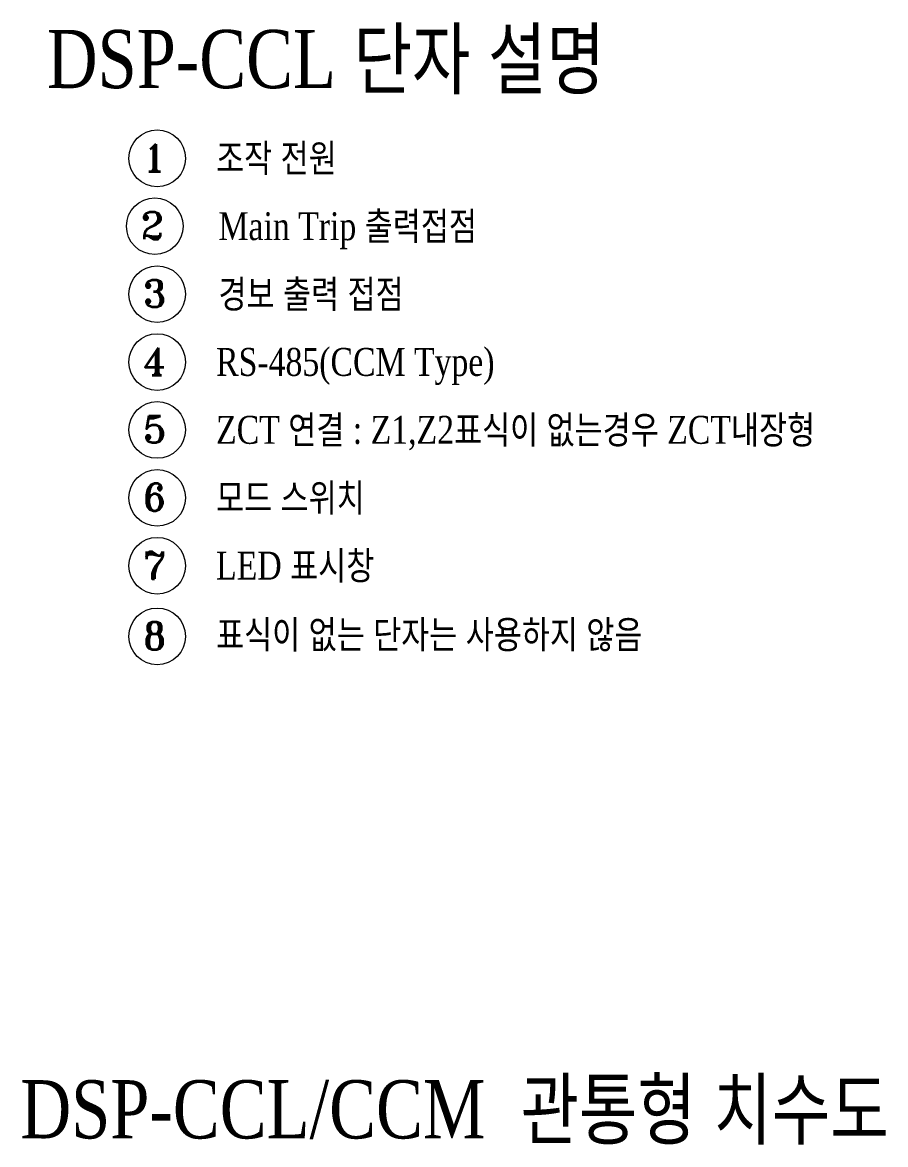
# Model space of a CAD drawing. Header units: millimetres. Extents: x 46 to 886, y 51 to 632.
# Drawn here: x 175.2 to 264.2, y 202.9 to 318.5 of the extents above; entities that cross this region are included whole.
import ezdxf

# ---------------------------------------------------------------- set-up
doc = ezdxf.new("R2010")
doc.units = ezdxf.units.MM
doc.styles.add('SS', font='batang.ttc', dxfattribs={"width": 0.8})
doc.styles.add('STYLE2', font='romant.shx')

msp = doc.modelspace()

# ---------------------------------------------------------------- linework, layer by layer
at = {"color": 0, "linetype": 'ByBlock', "lineweight": 18}
for centre in [(189.101, 304.536), (188.851, 297.539), (189.101, 290.536), (189.101, 283.536), (189.101, 276.536), (189.101, 269.536), (189.101, 262.536), (189.101, 255.254)]:
    msp.add_circle(centre, 2.922, dxfattribs=at)

# ---------------------------------------------------------------- texts
at = {"color": 0, "style": 'SS', "width": 0.8}
for s, p in [('DSP-CCL 단자 설명', (177.722, 311.777)), ('DSP-CCL/CCM  관통형 치수도', (174.998, 203.503))]:
    msp.add_text(s, height=6, dxfattribs=at).set_placement(p)
at = {"color": 0, "style": 'STYLE2'}
for s, p in [('1', (187.629, 303.191)), ('2', (187.379, 296.194)), ('3', (187.629, 289.191)), ('4', (187.629, 282.191)), ('5', (187.629, 275.191)), ('6', (187.629, 268.191)), ('7', (187.629, 261.191)), ('8', (187.629, 253.909))]:
    msp.add_text(s, height=2.815, dxfattribs=at).set_placement(p)
at = {"lineweight": 18, "char_height": 2.88, "attachment_point": 1, "style": 'SS'}
for s, insert, width in [('조작 전원 ', (195.172, 305.988), 27.27324), ('Main Trip 출력접점', (195.422, 298.985), 33.40188), ('경보 출력 접점', (195.422, 291.985), 70.59432), ('RS-485(CCM Type)', (195.172, 284.988), 37.83661), ('ZCT 연결 : Z1,Z2표식이 없는경우 ZCT내장형', (195.172, 277.988), 69.37651), ('모드 스위치', (195.172, 270.988), 36.90446), ('LED 표시창', (195.172, 263.988), 44.79841), ('표식이 없는 단자는 사용하지 않음', (195.172, 256.881), 49.13237)]:
    msp.add_mtext(s, dxfattribs=dict(at, insert=insert, width=width))

doc.saveas('drawing.dxf')
